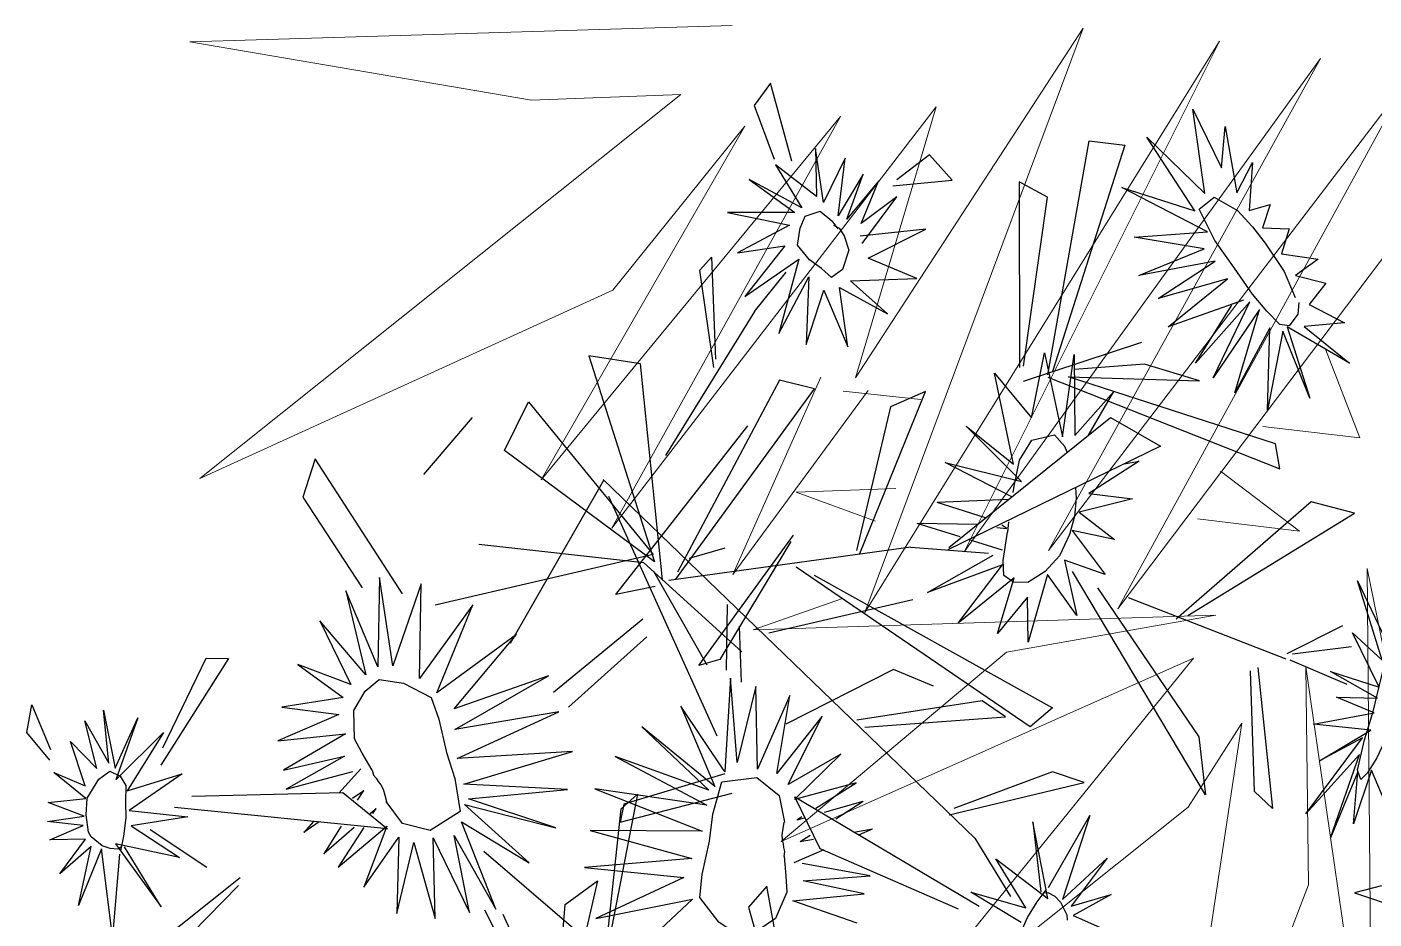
# Model space of a CAD drawing. Header units: millimetres. Extents: x -2729 to 15248, y -12439 to 5292.
# Drawn here: x 3798.6 to 3860, y -11072 to -11031.3 of the extents above; entities that cross this region are included whole.
import ezdxf

# ---------------------------------------------------------------- set-up
doc = ezdxf.new("R2010")
doc.units = ezdxf.units.MM

# ---------------------------------------------------------------- blocks, each defined once
blk = doc.blocks.new('styrtys')
at = {"color": 50, "linetype": 'Continuous'}
for p, q in [((-44.547, -12.521), (-45.552, -13.627)), ((-45.552, -13.627), (-42.988, -13.35)), ((-42.988, -13.35), (-45.217, -14.152)), ((-41.964, -14.025), (-45.969, -14.421)), ((-45.217, -14.152), (-41.964, -14.025)), ((-47.972, -14.614), (-47.891, -16.467)), ((-46.347, -16.911), (-47.972, -14.614)), ((-44.939, -15.961), (-47.192, -14.422)), ((-47.192, -14.422), (-46.347, -16.911)), ((-46.708, -14.616), (-44.939, -15.961)), ((-42.486, -15.509), (-46.708, -14.616)), ((-45.969, -14.421), (-42.486, -15.509)), ((-50.307, -15.281), (-53.109, -17.811)), ((-53.109, -17.811), (-51.012, -15.287)), ((-49.123, -14.899), (-50.868, -17.027)), ((-50.868, -17.027), (-50.307, -15.281)), ((-48.851, -17.208), (-49.123, -14.899)), ((-48.63, -14.755), (-48.851, -17.208)), ((-47.891, -16.467), (-48.63, -14.755)), ((-35.428, -22.027), (-33.843, -23.205)), ((-34.18, -23.463), (-35.428, -22.027)), ((-33.843, -23.205), (-33.871, -21.583)), ((-62.617, -24.882), (-61.967, -22.296)), ((-61.967, -22.296), (-62.28, -25.57)), ((-63.624, -25.092), (-63.542, -23.283)), ((-63.542, -23.283), (-62.617, -24.882)), ((-62.28, -25.57), (-59.758, -23.281)), ((-59.758, -23.281), (-62.007, -25.677)), ((-36.864, -22.885), (-34.18, -23.463)), ((-34.297, -23.946), (-36.864, -22.885)), ((-34.156, -23.976), (-33.741, -23.469)), ((-33.741, -23.469), (-33.531, -23.352)), ((-38.288, -24.417), (-34.297, -23.946)), ((-34.535, -24.751), (-38.288, -24.417)), ((-34.304, -24.683), (-34.283, -24.328)), ((-34.283, -24.328), (-34.156, -23.976)), ((-64.82, -24.813), (-63.624, -25.092)), ((-64.56, -26.217), (-64.82, -24.813)), ((-62.007, -25.677), (-58.453, -24.795)), ((-58.453, -24.795), (-61.915, -26.273)), ((-34.061, -24.573), (-36.945, -26.653)), ((-36.945, -26.653), (-34.2, -24.988)), ((-34.704, -27.487), (-34.061, -24.573)), ((-33.723, -24.951), (-34.384, -24.81)), ((-34.21, -24.857), (-34.304, -24.683)), ((-32.888, -25.047), (-33.723, -24.951)), ((-32.165, -25.041), (-32.888, -25.047)), ((-65.669, -25.577), (-64.56, -26.217)), ((-65.191, -27.2), (-65.669, -25.577)), ((-63.506, -25.551), (-63.01, -25.376)), ((-63.01, -25.376), (-62.355, -25.511)), ((-62.355, -25.511), (-62.228, -25.928)), ((-33.25, -25.297), (-34.704, -27.487)), ((-32.855, -27.879), (-33.25, -25.297)), ((-32.558, -25.213), (-32.855, -27.879)), ((-64.512, -26.75), (-63.645, -25.799)), ((-62.228, -25.928), (-62.539, -26.714)), ((-61.915, -26.273), (-58.547, -26.483)), ((-65.322, -28.088), (-64.512, -26.75)), ((-62.539, -26.714), (-62.968, -27.633)), ((-58.547, -26.483), (-62.475, -27.05)), ((-66.372, -27.357), (-65.191, -27.2)), ((-65.895, -28.49), (-66.372, -27.357)), ((-62.604, -27.602), (-59.024, -28.684)), ((-58.751, -27.669), (-62.604, -27.602)), ((-62.475, -27.05), (-58.751, -27.669)), ((-65.756, -28.926), (-65.322, -28.088)), ((-62.968, -27.633), (-63.695, -28.876)), ((-62.548, -27.888), (-60, -30.499)), ((-67.014, -28.617), (-65.895, -28.49)), ((-66.37, -29.376), (-67.014, -28.617)), ((-59.024, -28.684), (-62.112, -28.284)), ((-52.219, -28.693), (-50.635, -30.65)), ((-51.603, -30.608), (-52.219, -28.693)), ((-50.635, -30.65), (-50.18, -28.667)), ((-50.18, -28.667), (-49.751, -30.583)), ((-49.751, -30.583), (-48.554, -28.374)), ((-48.554, -28.374), (-48.372, -30.342)), ((-48.372, -30.342), (-46.312, -28.773)), ((-46.312, -28.773), (-47.455, -30.769)), ((-68.424, -30.148), (-66.37, -29.376)), ((-66.149, -29.859), (-65.756, -28.926)), ((-63.695, -28.876), (-64.472, -30.219)), ((-63.123, -28.963), (-60.99, -31.45)), ((-60, -30.499), (-63.123, -28.963)), ((-53.499, -29.712), (-53.893, -29.137)), ((-53.893, -29.137), (-51.603, -30.608)), ((-66.258, -31.07), (-66.149, -29.859)), ((-63.622, -29.802), (-61.568, -32.699)), ((-60.99, -31.45), (-63.622, -29.802)), ((-69.392, -31.962), (-66.862, -30.213)), ((-66.862, -30.213), (-68.424, -30.148)), ((-64.472, -30.219), (-65.463, -31.456)), ((-64.697, -30.686), (-64.889, -35.071)), ((-63.065, -33.613), (-64.697, -30.686)), ((-63.925, -30.495), (-63.065, -33.613)), ((-61.568, -32.699), (-63.925, -30.495)), ((-50.379, -30.76), (-49.531, -30.628)), ((-49.531, -30.628), (-48.455, -30.631)), ((-48.455, -30.631), (-47.535, -30.925)), ((-47.455, -30.769), (-44.288, -30.269)), ((-44.288, -30.269), (-46.131, -31.169)), ((-65.463, -31.456), (-66.258, -31.07)), ((-51.585, -31.275), (-51.162, -31.034)), ((-51.162, -31.034), (-50.379, -30.76)), ((-47.535, -30.925), (-46.744, -31.435)), ((-46.131, -31.169), (-44.061, -31.719)), ((-69.488, -33.64), (-67.611, -31.327)), ((-66.222, -31.533), (-69.488, -33.64)), ((-67.611, -31.327), (-69.392, -31.962)), ((-67.446, -35), (-66.222, -31.533)), ((-65.313, -31.615), (-67.446, -35)), ((-64.889, -35.071), (-65.313, -31.615)), ((-54.004, -31.731), (-56.293, -31.517)), ((-53.726, -32.29), (-56.293, -31.517)), ((-46.744, -31.435), (-46.487, -32.034)), ((-44.061, -31.719), (-46.685, -32.078)), ((-57.065, -33.869), (-53.726, -32.29)), ((-53.369, -33.148), (-53.085, -32.488)), ((-52.893, -32.283), (-53.085, -32.488)), ((-46.685, -32.078), (-43.739, -33.541)), ((-46.487, -32.034), (-46.581, -32.55)), ((-31.601, -32.362), (-30.815, -35.412)), ((-30.119, -35.031), (-31.601, -32.362)), ((-30.741, -32.255), (-30.119, -35.031)), ((-29.094, -35.074), (-30.741, -32.255)), ((-29.4, -31.987), (-29.094, -35.074)), ((-53.44, -32.772), (-57.065, -33.869)), ((-56.567, -35.122), (-53.44, -32.772)), ((-52.711, -33.985), (-53.369, -33.148)), ((-47.191, -32.876), (-48.446, -33.229)), ((-47.398, -34.743), (-47.61, -33.12)), ((-46.581, -32.55), (-47.191, -32.876)), ((-47.005, -32.814), (-44.422, -35.389)), ((-43.739, -33.541), (-47.005, -32.814)), ((-50.809, -33.626), (-52.039, -36.962)), ((-50.137, -37.143), (-50.809, -33.626)), ((-50.188, -33.756), (-50.472, -33.824)), ((-49.989, -33.727), (-50.137, -37.143)), ((-48.893, -33.384), (-48.446, -33.229)), ((-48.593, -33.327), (-48.622, -33.592)), ((-48.436, -33.77), (-48.593, -33.327)), ((-44.422, -35.389), (-47.222, -33.381)), ((-45.984, -36.949), (-47.21, -33.61)), ((-33.103, -33.86), (-33.593, -33.158)), ((-33.091, -33.61), (-33.593, -33.158)), ((-51.38, -34.282), (-54.775, -36.799)), ((-51.648, -34.103), (-52.711, -33.985)), ((-52.039, -36.962), (-51.38, -34.282)), ((-50.472, -33.824), (-51.648, -34.103)), ((-49.81, -33.815), (-48.33, -36.707)), ((-33.363, -35.455), (-34.556, -34.065)), ((-33.308, -34.861), (-34.556, -34.065)), ((-53.638, -34.426), (-56.567, -35.122)), ((-54.775, -36.799), (-53.638, -34.426)), ((-48.614, -34.41), (-48.33, -36.707)), ((-48.19, -34.621), (-47.084, -37.14)), ((-33.37, -35.891), (-35.175, -34.714)), ((-35.175, -34.714), (-33.311, -36.943)), ((-31.799, -34.772), (-30.688, -35.771)), ((-47.351, -35.098), (-47.084, -37.14)), ((-32.032, -35.394), (-31.678, -35.902)), ((-36.084, -35.889), (-33.818, -37.487)), ((-33.311, -36.943), (-36.084, -35.889)), ((-32.733, -36.189), (-32.502, -36.457)), ((-32.127, -35.615), (-31.678, -35.902)), ((-32.737, -36.304), (-32.502, -36.457)), ((-37.297, -37.389), (-34.061, -38.175)), ((-33.818, -37.487), (-37.297, -37.389)), ((-34.061, -38.175), (-37.525, -39.126)), ((-37.525, -39.126), (-33.86, -39.06)), ((-33.86, -39.06), (-37.26, -40.701)), ((-27.243, -39.256), (-23.236, -40.91)), ((-24.598, -42.898), (-27.243, -39.256)), ((-37.26, -40.701), (-33.753, -40.02)), ((-33.753, -40.02), (-37.111, -41.904)), ((-37.111, -41.904), (-33.134, -40.354)), ((-33.134, -40.354), (-35.015, -43.433)), ((-35.015, -43.433), (-32.333, -40.483)), ((-32.333, -40.483), (-33.416, -44.646)), ((-31.672, -45.18), (-31.411, -40.466)), ((-31.411, -40.466), (-29.951, -45.415)), ((-30.249, -40.158), (-28.141, -44.81)), ((-29.951, -45.415), (-30.249, -40.158)), ((-28.915, -40.068), (-26.486, -44.341)), ((-28.141, -44.81), (-28.915, -40.068)), ((-27.973, -40.035), (-24.598, -42.898)), ((-26.486, -44.341), (-27.973, -40.035)), ((-33.416, -44.646), (-32.077, -40.668)), ((-32.077, -40.668), (-31.672, -45.18)), ((-57.205, -41.825), (-57.124, -44.225)), ((-55.853, -44.522), (-57.205, -41.825)), ((-59.431, -42.391), (-57.887, -44.974)), ((-57.124, -44.225), (-59.431, -42.391)), ((-55.181, -42.368), (-55.853, -44.522)), ((-55.353, -44.852), (-55.181, -42.368)), ((-53.068, -43.379), (-55.353, -44.852)), ((-54.954, -45.447), (-53.068, -43.379)), ((-60.204, -44.204), (-58.42, -45.173)), ((-57.612, -44.762), (-60.204, -44.204)), ((-58.42, -45.173), (-60.504, -45.261)), ((-60.504, -45.261), (-58.327, -45.861)), ((-55.218, -46.319), (-52.371, -45.152)), ((-52.371, -45.152), (-54.954, -45.447)), ((-58.327, -45.861), (-60.508, -46.034)), ((-60.508, -46.034), (-58.3, -46.284)), ((-58.3, -46.284), (-60.819, -47.093)), ((-55.756, -47.085), (-52.291, -46.49)), ((-52.291, -46.49), (-55.218, -46.319)), ((-29.398, -46.538), (-27.642, -50.92)), ((-27.125, -50.456), (-29.398, -46.538)), ((-27.592, -46.284), (-27.125, -50.456)), ((-26.815, -50.516), (-27.592, -46.284)), ((-60.819, -47.093), (-58.569, -47.129)), ((-58.569, -47.129), (-60.65, -48.499)), ((-53.181, -48.598), (-55.756, -47.085)), ((-31.057, -47.052), (-28.566, -51.691)), ((-27.642, -50.92), (-31.057, -47.052)), ((-25.63, -46.708), (-26.815, -50.516)), ((-26.034, -50.294), (-25.63, -46.708)), ((-23.084, -47.208), (-26.034, -50.294)), ((-25.332, -50.335), (-23.084, -47.208)), ((-60.65, -48.499), (-58.688, -47.549)), ((-58.688, -47.549), (-59.214, -49.844)), ((-52.742, -47.904), (-54.978, -47.355)), ((-59.214, -49.844), (-57.935, -47.933)), ((-57.935, -47.933), (-58.112, -50.653)), ((-58.112, -50.653), (-57.614, -48.128)), ((-57.614, -48.128), (-56.334, -50.92)), ((-56.982, -48.118), (-54.856, -49.734)), ((-56.334, -50.92), (-56.982, -48.118)), ((-56.041, -47.905), (-53.181, -48.598)), ((-54.856, -49.734), (-56.041, -47.905)), ((-28.566, -51.691), (-32.442, -48.364)), ((-32.442, -48.364), (-29.736, -52.336)), ((-22.442, -48.236), (-25.332, -50.335)), ((-24.829, -51.16), (-22.442, -48.236)), ((-33.744, -49.49), (-30.577, -52.763)), ((-29.736, -52.336), (-33.744, -49.49)), ((-21.535, -49.552), (-24.829, -51.16)), ((-24.273, -51.878), (-21.535, -49.552)), ((-21.008, -51.223), (-24.273, -51.878)), ((-24.203, -52.603), (-21.008, -51.223)), ((-34.845, -51.595), (-30.909, -53.779)), ((-30.577, -52.763), (-34.845, -51.595)), ((-21.474, -53.094), (-24.203, -52.603)), ((-24.433, -53.311), (-21.474, -53.094)), ((-21.801, -54.544), (-24.433, -53.311)), ((-30.909, -53.779), (-35.239, -53.972)), ((-35.239, -53.972), (-31.168, -54.768)), ((-24.683, -54.132), (-24.96, -54.092)), ((-24.638, -54.238), (-24.96, -54.092)), ((-23.934, -54.239), (-21.801, -54.544)), ((-23.757, -54.638), (-22.088, -55.393)), ((-31.168, -54.768), (-35.115, -56.511)), ((-24.944, -55.014), (-25.473, -54.944)), ((-24.936, -55.255), (-25.473, -54.944)), ((-23.555, -55.199), (-22.088, -55.393)), ((-24.885, -55.917), (-26.314, -55.481)), ((-24.047, -58.185), (-26.048, -55.753)), ((-35.115, -56.511), (-31.176, -56.115)), ((-31.176, -56.115), (-34.581, -58.349)), ((-26.517, -56.392), (-24.047, -58.185)), ((-24.781, -58.646), (-26.517, -56.392)), ((-23.318, -56.193), (-22.577, -56.622)), ((-23.223, -56.425), (-22.577, -56.622)), ((-34.581, -58.349), (-30.86, -56.719)), ((-30.86, -56.719), (-33.386, -59.487)), ((-33.386, -59.487), (-30.287, -57.067)), ((-30.287, -57.067), (-31.654, -59.993)), ((-27.465, -56.786), (-24.781, -58.646)), ((-25.883, -59.455), (-27.465, -56.786)), ((-31.654, -59.993), (-29.615, -57.5)), ((-29.615, -57.5), (-29.419, -60.076)), ((-29.419, -60.076), (-28.925, -57.563)), ((-28.925, -57.563), (-27.353, -59.925)), ((-28.133, -57.429), (-25.883, -59.455)), ((-27.353, -59.925), (-28.133, -57.429)), ((-19.567, -63.892), (-19.174, -61.292)), ((-19.174, -61.292), (-18.526, -64.205)), ((-16.791, -61.102), (-18.575, -63.771)), ((-18.526, -64.205), (-16.791, -61.102)), ((-21.016, -61.719), (-19.567, -63.892)), ((-20.158, -64.26), (-21.016, -61.719)), ((-18.172, -63.843), (-14.629, -62.561)), ((-14.629, -62.561), (-18.047, -64.674)), ((-22.699, -62.772), (-20.158, -64.26)), ((-20.933, -64.732), (-22.699, -62.772)), ((-24.045, -64.34), (-20.933, -64.732)), ((-21.179, -65.401), (-24.045, -64.34)), ((-20.442, -64.582), (-19.79, -64.271)), ((-19.79, -64.271), (-18.991, -64.006)), ((-18.991, -64.006), (-18.333, -63.854)), ((-18.511, -63.885), (-18.352, -64.003)), ((-18.352, -64.003), (-18.221, -64.333)), ((-18.221, -64.333), (-18.187, -64.706)), ((-21.416, -65.293), (-21.137, -64.882)), ((-21.137, -64.882), (-20.442, -64.582)), ((-18.187, -64.706), (-18.35, -65.341)), ((-18.047, -64.674), (-15.272, -64.551)), ((-15.272, -64.551), (-17.949, -65.161)), ((-24.16, -65.686), (-21.179, -65.401)), ((-21.642, -65.651), (-24.16, -65.686)), ((-23.825, -67.252), (-21.642, -65.651)), ((-21.427, -65.818), (-21.416, -65.293)), ((-18.491, -65.536), (-19.164, -65.973)), ((-18.35, -65.341), (-18.491, -65.536)), ((-16.211, -65.935), (-18.146, -65.537)), ((-18.146, -65.537), (-17.435, -66.995)), ((-17.949, -65.161), (-16.211, -65.935)), ((-21.734, -66.015), (-23.825, -67.252)), ((-23.03, -67.82), (-21.734, -66.015)), ((-20.883, -66.123), (-21.427, -65.818)), ((-19.874, -66.247), (-20.883, -66.123)), ((-19.83, -66.292), (-20.292, -68.11)), ((-19.164, -65.973), (-19.874, -66.247)), ((-18.95, -67.769), (-19.83, -66.292)), ((-19.063, -66.02), (-18.95, -67.769)), ((-18.148, -67.444), (-19.063, -66.02)), ((-18.664, -65.888), (-18.148, -67.444)), ((-17.435, -66.995), (-18.664, -65.888)), ((-21.281, -66.406), (-23.03, -67.82)), ((-21.899, -68.013), (-21.281, -66.406)), ((-20.348, -66.561), (-21.899, -68.013)), ((-20.292, -68.11), (-20.348, -66.561))]:
    blk.add_line(p, q, dxfattribs=at)
at = {"color": 86, "linetype": 'Continuous'}
for p, q in [((-48.555, -19.104), (-48.638, -16.291)), ((-48.853, -19.113), (-50.282, -16.815)), ((-47.623, -20.286), (-42.067, -16.996)), ((-42.067, -16.996), (-42.432, -18.064)), ((-50.965, -17.578), (-48.745, -19.357)), ((-42.432, -18.064), (-47.349, -20.53)), ((-55.853, -19.225), (-55.492, -21.247)), ((-48.437, -24.175), (-55.853, -19.225)), ((-48.514, -19.277), (-48.034, -26.976)), ((-41.354, -20.024), (-48.059, -29.792)), ((-43.634, -21.403), (-41.354, -20.024)), ((-55.492, -21.247), (-48.056, -24.593)), ((-47.859, -28.441), (-43.634, -21.403)), ((-56.258, -23.174), (-57.214, -23.831)), ((-55.622, -34.516), (-56.258, -23.174)), ((-57.214, -23.831), (-56.03, -33.674)), ((-39.554, -25.284), (-39.393, -26.8)), ((-35.643, -30.247), (-39.554, -25.284)), ((-35.156, -28.736), (-33.433, -26.16)), ((-39.393, -26.8), (-35.989, -30.179)), ((-33.439, -36.98), (-32.424, -27.269)), ((-58.373, -28.177), (-58.017, -30.765)), ((-56.03, -33.674), (-58.373, -28.177)), ((-42.97, -40.416), (-42.039, -28.026)), ((-42.039, -28.026), (-40.824, -28.581)), ((-31.912, -28.061), (-31.763, -34.94)), ((-55.158, -31.157), (-54.926, -28.547)), ((-54.926, -28.547), (-46.572, -35.369)), ((-40.824, -28.581), (-42.964, -41.312)), ((-35.156, -28.736), (-42.901, -50.963)), ((-40.765, -29.785), (-40.985, -31.057)), ((-37.659, -35.411), (-40.765, -29.785)), ((-58.848, -31.305), (-54.976, -35.456)), ((-58.017, -30.765), (-56.458, -33.566)), ((-46.698, -35.363), (-55.158, -31.157)), ((-40.985, -31.057), (-37.788, -35.871)), ((-40.657, -33.353), (-40.581, -35.326)), ((-26.169, -34.318), (-29.202, -36.436)), ((-66.696, -35.766), (-55.947, -34.432)), ((-55.725, -34.561), (-66.201, -37.324)), ((-31.763, -34.94), (-33.439, -36.98)), ((-40.581, -35.326), (-36.266, -38.74)), ((-27.988, -36.792), (-25.998, -35.109)), ((-66.201, -37.324), (-66.696, -35.766)), ((-63.159, -39.43), (-55.492, -35.882)), ((-55.616, -35.737), (-63.071, -37.967)), ((-39.715, -41.192), (-43.853, -35.864)), ((-29.202, -36.436), (-27.988, -36.792)), ((-45.984, -36.949), (-39.979, -46.329)), ((-25.254, -48.823), (-21.97, -37.302)), ((-63.071, -37.967), (-63.159, -39.43)), ((-44.74, -38.934), (-52.697, -39.303)), ((-51.402, -40.465), (-44.806, -39.138)), ((-52.697, -39.303), (-51.402, -40.465)), ((-29.054, -43.728), (-32.381, -39.647)), ((-33.053, -40.327), (-29.863, -43.914)), ((-34.462, -41.358), (-42.307, -50.412)), ((-39.434, -42.548), (-37.162, -41.39)), ((-26.199, -43.548), (-16.643, -41.562)), ((-16.547, -41.508), (-24.598, -44.425)), ((-61.956, -42.235), (-62.561, -43.661)), ((-60.584, -44.585), (-61.956, -42.235)), ((-37.039, -43.461), (-44.236, -42.027)), ((-43.919, -42.016), (-37.691, -42.706)), ((-40.236, -47.71), (-38.416, -41.942)), ((-40.1, -43.459), (-37.36, -42.237)), ((-30.536, -43.54), (-23.407, -41.799)), ((-23.69, -41.943), (-29.626, -43.949)), ((-37.691, -42.706), (-37.039, -43.461)), ((-37.208, -43.119), (-40.069, -47.116)), ((-29.626, -43.949), (-30.536, -43.54)), ((-24.598, -44.425), (-26.199, -43.548)), ((-62.561, -43.661), (-60.903, -44.541)), ((-50.694, -43.96), (-50.381, -45.563)), ((-40.169, -46.057), (-50.694, -43.96)), ((-29.863, -43.914), (-29.054, -43.728)), ((-42.383, -44.619), (-41.284, -45.898)), ((-21.033, -44.536), (-22.999, -46.801)), ((-50.381, -45.563), (-40.491, -46.125)), ((-38.393, -48.246), (-47.893, -46.008)), ((-21.251, -45.643), (-22.821, -47.653)), ((-39.889, -46.603), (-48.408, -51.632)), ((-32.825, -48.065), (-37.231, -46.162)), ((-39.474, -46.774), (-38.393, -48.246)), ((-37.886, -46.672), (-33.147, -48.965)), ((-47.746, -53.921), (-40.475, -47.281)), ((-44.686, -55.546), (-40.755, -47.466)), ((-40.475, -47.281), (-42.222, -55.602)), ((-40.755, -47.466), (-34.506, -55.521)), ((-37.856, -54.883), (-40.236, -47.71)), ((-52.742, -47.904), (-45.087, -48.854)), ((-54.169, -50.722), (-50.034, -48.622)), ((-49.65, -48.53), (-53.406, -50.967)), ((-59.672, -49.232), (-62.505, -51.61)), ((-61.264, -51.857), (-59.431, -50.005)), ((-53.406, -50.967), (-54.169, -50.722)), ((-42.87, -50.933), (-34.342, -51.691)), ((-62.505, -51.61), (-61.264, -51.857)), ((-48.408, -51.632), (-47.746, -53.921)), ((-24.989, -55.78), (-24.332, -53.223)), ((-24.332, -53.223), (-21.148, -62.454)), ((-42.222, -55.602), (-44.686, -55.546)), ((-21.947, -61.952), (-24.989, -55.78)), ((-34.347, -57.092), (-38.261, -63.283)), ((-39.692, -58.491), (-42.972, -57.558)), ((-14.634, -59.934), (-19.147, -58.31)), ((-36.444, -63.071), (-33.82, -58.873)), ((-19.49, -58.394), (-13.848, -61.24)), ((-19.293, -59.97), (-19.765, -63.032)), ((-38.261, -63.283), (-36.444, -63.071)), ((-27.931, -63.984), (-28.34, -63.059)), ((-28.34, -63.059), (-22.638, -63.825)), ((-23.405, -64.07), (-27.931, -63.984)), ((-22.675, -70.312), (-21.188, -68.692)), ((-20.735, -68.515), (-21.437, -69.989)), ((-21.437, -69.989), (-22.675, -70.312))]:
    blk.add_line(p, q, dxfattribs=at)
at = {"color": 50, "linetype": 'Continuous'}
for points in [[(-48.874, -13.889), (-48.641, -13.758), (-47.889, -13.642), (-47.134, -13.638), (-46.166, -13.638), (-45.353, -13.737), (-44.951, -13.883), (-45.275, -14.203), (-46.672, -14.488), (-48.012, -14.672), (-49.599, -14.999), (-50.645, -15.175), (-51.832, -15.19), (-51.707, -14.517), (-50.692, -14.112), (-49.649, -13.917), (-48.613, -13.875)], [(-30.765, -36.285), (-29.988, -35.842), (-29.333, -35.489), (-28.035, -35.469), (-27.151, -35.985), (-26.63, -36.63), (-26.804, -37.733), (-27.453, -38.994), (-28.45, -39.333), (-29.967, -39.673), (-31.156, -40.047), (-32.664, -40.285), (-33.517, -38.919), (-33.192, -37.664), (-32.194, -36.921)], [(-30.765, -36.285), (-30.982, -36.347), (-31.13, -36.47), (-31.28, -36.553), (-31.425, -36.678), (-31.627, -36.778), (-31.903, -36.863), (-32.19, -36.942), (-32.194, -36.921)], [(-57.822, -46.287), (-57.813, -46.009), (-57.586, -45.64), (-57.085, -45.184), (-56.171, -45.072), (-55.62, -45.38), (-55.8, -45.961), (-55.934, -46.618), (-56.314, -47.399), (-57.065, -47.622), (-57.662, -47.639), (-58.15, -47.114), (-57.975, -46.437), (-57.753, -46.041)], [(-26.462, -54.983), (-26.979, -55.713), (-27.423, -56.31), (-28.591, -56.876), (-29.611, -56.782), (-30.356, -56.417), (-30.664, -55.344), (-30.608, -53.927), (-29.848, -53.198), (-28.617, -52.25), (-27.698, -51.408), (-26.431, -50.555), (-25.081, -51.432), (-24.845, -52.708), (-25.435, -53.803)], [(-26.462, -54.983), (-26.291, -54.835), (-26.209, -54.661), (-26.108, -54.522), (-26.03, -54.347), (-25.889, -54.171), (-25.674, -53.978), (-25.448, -53.786), (-25.435, -53.803)]]:
    blk.add_lwpolyline(points, dxfattribs=at)
blk = doc.blocks.new('geghhhhhhhhh')
at = {"color": 70, "linetype": 'Continuous', "lineweight": 0}
for p, q in [((349.767, 53.008), (348.07, 44.553)), ((349.966, 41.526), (349.767, 53.008)), ((356.453, 49.772), (350.765, 43.405)), ((351.164, 40.378), (356.453, 49.772)), ((348.869, 40.169), (345.974, 49.146)), ((345.974, 49.146), (347.97, 37.977)), ((347.97, 37.977), (343.978, 48.311)), ((358.849, 45.492), (351.164, 40.378)), ((354.956, 40.9), (358.849, 45.492)), ((348.07, 44.553), (348.869, 40.169)), ((350.765, 43.405), (349.966, 41.526)), ((360.146, 41.317), (350.865, 39.438)), ((358.449, 40.378), (360.146, 41.317)), ((350.865, 39.438), (354.956, 40.9)), ((352.761, 27.852), (357.95, 40.586)), ((357.95, 40.586), (355.555, 28.06)), ((360.745, 40.273), (358.649, 36.098)), ((359.647, 35.994), (360.745, 40.273)), ((371.823, 40.169), (363.439, 30.774)), ((364.138, 34.95), (371.823, 40.169)), ((358.25, 30.148), (363.34, 39.751)), ((363.34, 39.751), (360.146, 30.67)), ((346.374, 27.121), (352.861, 39.647)), ((352.861, 39.647), (348.869, 28.06)), ((350.665, 27.852), (356.154, 39.021)), ((356.154, 39.021), (352.761, 27.852)), ((360.146, 30.67), (364.936, 39.021)), ((364.936, 39.021), (362.042, 31.192)), ((348.869, 28.06), (354.457, 38.708)), ((354.457, 38.708), (350.665, 27.852)), ((359.747, 38.394), (358.05, 38.708)), ((357.751, 37.977), (359.747, 38.394)), ((351.563, 37.559), (349.467, 37.455)), ((349.467, 37.455), (351.264, 36.515)), ((357.551, 36.098), (359.148, 36.202)), ((355.555, 28.06), (358.948, 35.889)), ((358.948, 35.889), (358.25, 30.148)), ((348.569, 35.367), (350.565, 35.472)), ((349.567, 33.697), (348.569, 35.367)), ((362.042, 31.192), (364.138, 34.95)), ((373.519, 31.401), (362.641, 29.209)), ((363.439, 30.774), (366.434, 31.401)), ((366.434, 31.401), (373.519, 31.401))]:
    blk.add_line(p, q, dxfattribs=at)
blk = doc.blocks.new('aerysty')
at = {"color": 86, "linetype": 'Continuous'}
for p, q in [((-7.569, -77.143, 0.09), (-6.985, -75.033, 0.09)), ((-6.618, -76.294, 0.09), (-7.569, -77.143, 0.09))]:
    blk.add_line(p, q, dxfattribs=at)

msp = doc.modelspace()

# ---------------------------------------------------------------- block references
at = {"color": 7, "linetype": 'Continuous', "lineweight": 0, "xscale": 2.227967417066542, "yscale": 2.227967417066542, "zscale": 2.227967417066542, "rotation": 170.339303286848}
msp.add_blockref('geghhhhhhhhh', (4638.132, -11102.712, 0.224), dxfattribs=at)
at = {"rotation": 245.2375056738179}
msp.add_blockref('styrtys', (3853.15, -11112.273, 0.448), dxfattribs=at)
at = {"xscale": -1, "rotation": 236.1532349929076}
msp.add_blockref('aerysty', (3927.362, -11107.479, 0.246), dxfattribs=at)

doc.saveas('drawing.dxf')
